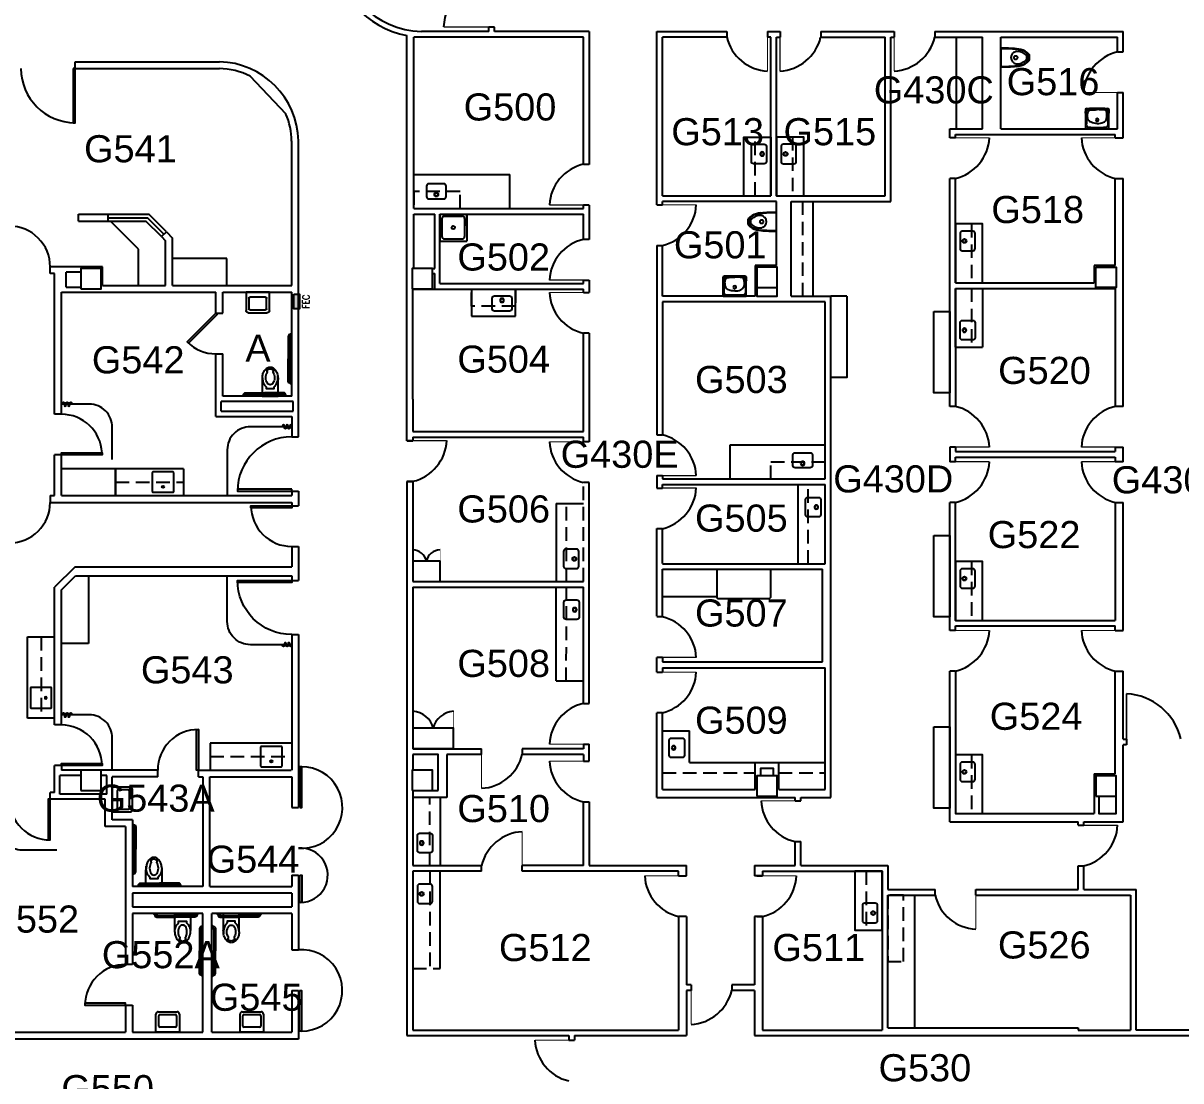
# Model space of a CAD drawing. Header units: inches. Extents: x -3386 to 4701, y -741 to 3764.
# Drawn here: x 2020 to 3045, y 351 to 1288 of the extents above; entities that cross this region are included whole.
import ezdxf
from ezdxf.enums import TextEntityAlignment as Align

# ---------------------------------------------------------------- set-up
doc = ezdxf.new("R2010")
doc.units = ezdxf.units.IN
doc.header["$LTSCALE"] = 96
doc.header["$MEASUREMENT"] = 0
doc.linetypes.add('HIDDEN2', pattern=[0.1875, 0.125, -0.0625])
doc.layers.get('0').update_dxf_attribs({"linetype": 'CONTINUOUS'})
for name, color, linetype in [('A-ANNO-ROOM', 4, 'CONTINUOUS'), ('A-COLS', 5, 'CONTINUOUS'), ('A-DOOR', 2, 'CONTINUOUS'), ('A-FLOR-CASE', 3, 'CONTINUOUS'), ('A-FLOR-CASE-UPPR', 3, 'HIDDEN2'), ('A-FLOR-PFIX', 2, 'CONTINUOUS'), ('A-GLAZ', 2, 'CONTINUOUS'), ('A-GLAZ-SILL', 1, 'CONTINUOUS'), ('A-WALL-FULL', 6, 'CONTINUOUS')]:
    doc.layers.add(name, color=color, linetype=linetype)
doc.styles.add('A_FP1$0$Standard', font='txt')
doc.styles.add('ARIAL', font='arial.ttf')
doc.styles.add('RomanS', font='romans.shx', dxfattribs={"width": 0.8})

# ---------------------------------------------------------------- blocks, each defined once
blk = doc.blocks.new('A_FP1$0$TRA_Lav2')
for p, q in [((-10.2, 0), (-10.2, -13.7)), ((-10.2, 0), (10.2, 0)), ((10.2, 0), (10.2, -13.7)), ((-9.5, -13.7), (-9.5, -4.4)), ((9.5, -13.7), (9.5, -4.4)), ((9.5, -13.7), (9.5, -4.4))]:
    blk.add_line(p, q)
for points in [[(0, -4.7, 0.096281), (-5.4, -5.7, 0.241749), (-8.3, -9.1, 0.139337), (-8.1, -15.2, 0.293749), (-6.4, -16.6, 0.028065), (0, -16.9)], [(0, -4.7, -0.096281), (5.4, -5.7, -0.241749), (8.3, -9.1, -0.139337), (8.1, -15.2, -0.293749), (6.4, -16.6, -0.028065), (0, -16.9)]]:
    blk.add_lwpolyline(points, format="xyb")
blk.add_circle((0, -8), 1.25)
for centre, radius, start, end in [((-3.1, -4.4), 6.41, 162.4135, 180), ((-7.3, -3), 2, 92.7884, 162.4135), ((-0.3, -147.5), 146.6, 87.0029, 92.7884), ((7.3, -3.1), 2, 17.2242, 87.0029), ((3.1, -4.4), 6.41, 0, 17.5865), ((3.1, -4.4), 6.41, 0, 17.2242), ((11.8, -13.7), 22.1, 180, 189.2025), ((-9, -17.1), 1, 189.2025, 267.5394), ((11.8, -13.7), 21.3, 180, 187.4822), ((-8.3, -16.3), 1, 187.4822, 267.7099), ((0, 191.9), 210.1, 267.5394, 272.4606), ((0, 191.9), 209.4, 267.7099, 272.2901), ((8.3, -16.3), 1, 272.2901, 352.5178), ((8.3, -16.3), 1, 272.2901, 352.5178), ((9, -17.1), 1, 272.4606, 350.7975), ((9, -17.1), 1, 272.4606, 350.7975), ((-11.8, -13.7), 21.3, 352.5178, 0), ((-11.8, -13.7), 21.3, 352.5178, 0), ((-11.8, -13.7), 22.1, 350.7975, 0), ((-11.8, -13.7), 22.1, 350.7975, 0)]:
    blk.add_arc(centre, radius, start, end)
blk = doc.blocks.new('A_FP1$0$TRA_MopSink_24x24')
for p, q in [((-24, 0), (-24, -24)), ((-24, -10.5), (-24, 0)), ((-24, 0), (0, 0)), ((0, 0), (0, -24)), ((0, -10.5), (0, 0)), ((-22, -4), (-22, -20)), ((-20, -2), (-4, -2)), ((-2, -4), (-2, -20)), ((-24, -24), (0, -24)), ((-20, -22), (-4, -22))]:
    blk.add_line(p, q)
blk.add_circle((-12, -12), 1.5)
for centre, start, end in [((-20, -4), 90, 180), ((-4, -4), 0, 90), ((-20, -20), 180, 270), ((-4, -20), 270, 0)]:
    blk.add_arc(centre, 2, start, end)
blk = doc.blocks.new('A_FP1$0$corian-ss')
for p, q in [((6.625, 0), (-6.625, 0)), ((-8.625, -2), (-8.625, -11.375)), ((8.625, -11.375), (8.625, -2)), ((-6.625, -13.375), (6.625, -13.375))]:
    blk.add_line(p, q)
for radius in [1.75, 1.5]:
    blk.add_circle((0, -3.875), radius)
for centre, start, end in [((-6.625, -2), 90, 180), ((6.625, -2), 0, 90), ((-6.625, -11.375), 180, 270), ((6.625, -11.375), 270, 0)]:
    blk.add_arc(centre, 2, start, end)
blk = doc.blocks.new('A_FP1$0$TOILET')
for p, q in [((0, 8.4), (0, -8.4)), ((11.7, 0.7), (11.7, -0.8)), ((13.9, 1.3), (12.3, 1.3)), ((15, -0.2), (15, 0.2)), ((24.4, 1.2), (22, 2.9)), ((22.7, 1.7), (22.7, -1.8)), ((12.3, -1.3), (13.8, -1.3)), ((22, -2.9), (24.4, -1.3))]:
    blk.add_line(p, q)
for centre, radius, start, end in [((-0.6, -183.6), 192, 85.6595, 89.8129), ((-2.4, -199.1), 207, 85.4918, 89.3454), ((14.8, 0), 5.76, 138.8891, 221.1109), ((14.6, -0.5), 5.99, 95.8382, 134.1772), ((12.3, 0.7), 0.56, 90, 180.535), ((11.6, -14.2), 22.2, 63.1364, 84.1184), ((12.2, -13.1), 20.5, 64.9076, 85.1535), ((13.9, 0.2), 1.11, 0, 90.5857), ((14.9, -3.4), 8.85, 68.6011, 95.8382), ((10.9, -13.6), 19.8, 56.1601, 68.6011), ((15.7, -5.7), 12.2, 44.4074, 64.8903), ((16, -5), 12, 40.761, 61.8362), ((21.5, 1.7), 1.14, 0, 55.7536), ((22.8, 1.6), 2, 12.4978, 39.0597), ((23.9, 0.7), 0.757, 10.9251, 51.0236), ((12.7, 0), 12.3, 350.4841, 9.5159), ((24.1, 1.9), 1.36, 10.3332, 42.8161), ((14.6, 0), 11, 349.0024, 10.9976), ((0.5, 132.9), 140.8, 269.7854, 275.545), ((0.2, 149), 157.3, 269.9445, 275.0138), ((14.8, 0.6), 6.18, 225.8228, 258.905), ((12.3, -0.8), 0.56, 180, 270.5829), ((15, 1.8), 7.4, 258.905, 295.7005), ((13.8, -0.2), 1.13, 270, 0.5296), ((12.5, 11.5), 19.4, 274.1483, 298.3887), ((12.7, 11.2), 18.5, 274.3585, 296.0983), ((-14.9, 64.1), 76.5, 295.7005, 298.856), ((15.8, 5.5), 12, 295.153, 316.1614), ((16.4, 4.8), 11.5, 297.3045, 318.9088), ((21.6, -1.8), 1.04, 300.9018, 360), ((24.1, -0.8), 0.599, 303.3554, 354.696), ((23.4, -1.8), 1.38, 314.4952, 352.3555), ((23.7, -1.8), 1.72, 323.3983, 350.1871)]:
    blk.add_arc(centre, radius, start, end)
at = {"style": 'A_FP1$0$Standard', "flags": 8}
for tag in ['MODELNUMBER', 'MATERIAL', 'PRODUCT', 'TRADENAME']:
    blk.add_attdef(tag, (-0.1, 0), '', height=0.001, dxfattribs=at)
blk = doc.blocks.new('P2477016')
for p, q in [((-3.603083, -23.831759), (-3.603083, -23.831759)), ((-2.504894, -21.068753), (-2.504894, -21.068753))]:
    blk.add_line(p, q)
for points in [[(-6.93083, -16.399601, -0.022673), (-7, -14.875), (-7, 0), (-3.020761, 0), (0, 0), (3.020761, 0), (7, 0), (7, -14.875)], [(-6.937926, -16.211212, -0.074934), (-6.387938, -12.562014, -0.085426), (-4.920528, -9.670474, -0.066386), (-3.550098, -8.264603), (-3.550098, -6.711212), (3.449902, -6.711212), (3.449902, -8.264603, -0.066386), (4.820333, -9.670474, -0.085426), (6.287743, -12.562014, -0.111314), (6.709134, -17.991061)], [(3.991504, -23.722377, -0.562484), (3.158962, -23.529526), (2.424162, -21.300368, -0.238976), (2.492058, -20.853364, 0.08035), (3.421006, -18.976205, 0.074934), (3.837731, -16.211212, 0.074934), (3.421006, -13.446218, 0.085426), (2.414145, -11.462194, 0.066386), (1.597345, -10.624271, 0.330534), (-1.69754, -10.624271, 0.066386), (-2.51434, -11.462194, 0.085426), (-3.521201, -13.446218, 0.074934), (-3.937926, -16.211212, 0.074934), (-3.521201, -18.976205, 0.08035), (-2.592253, -20.853364, -0.238976), (-2.524357, -21.300368), (-3.250575, -23.503493, -0.549653), (-4.069149, -23.710095)], [(0, -25.75, 0.143932), (2.498761, -25.015482, 0.107177), (4.949747, -22.564786, 0.077997), (6.431696, -19.212481, 0.065232), (7, -14.875)], [(-4.023967, -23.748064, 0.06085), (-2.498761, -25.015482, 0.143932), (0, -25.75)], [(-2.976493, -22.67201, 0.063273), (-1.687041, -23.754089, 0.143932), (0, -24.25)], [(0, -24.25, 0.143932), (1.687041, -23.754089, 0.059203), (2.902316, -22.750942)]]:
    blk.add_lwpolyline(points, format="xyb")
for centre, radius, start, end in [((5.443363, -16.211212), 12.38129, 180, 197.141641), ((2.746106, -17.043143), 9.558648, 197.141641, 216.672481), ((1.035634, -18.316811), 7.426057, 216.672481, 226.574161)]:
    blk.add_arc(centre, radius, start, end)
blk = doc.blocks.new('TRA_GrabBar_42')
for points in [[(0, 22.5), (0.5, 22.5), (0.75, 22.25), (0.75, 19.75), (0.5, 19.5), (0, 19.5)], [(0, -22.5), (0.5, -22.5), (0.75, -22.25), (0.75, -19.75), (0.5, -19.5), (0, -19.5)]]:
    blk.add_lwpolyline(points)
for points in [[(0.75, 21.75), (1, 21.75, -0.4142136), (3, 19.75), (3, 0)], [(0.75, 20.25), (1, 20.25, -0.4142136), (1.5, 19.75), (1.5, 0)], [(0.75, -20.25), (1, -20.25, 0.4142136), (1.5, -19.75), (1.5, 0)], [(0.75, -21.75), (1, -21.75, 0.4142136), (3, -19.75), (3, 0)]]:
    blk.add_lwpolyline(points, format="xyb")
blk = doc.blocks.new('TRA_GrabBar_36')
for points in [[(0, 19.5), (0.5, 19.5), (0.75, 19.25), (0.75, 16.75), (0.5, 16.5), (0, 16.5)], [(0, -19.5), (0.5, -19.5), (0.75, -19.25), (0.75, -16.75), (0.5, -16.5), (0, -16.5)]]:
    blk.add_lwpolyline(points)
for points in [[(0.75, 18.75), (1, 18.75, -0.4142136), (3, 16.75), (3, 0)], [(0.75, 17.25), (1, 17.25, -0.4142136), (1.5, 16.75), (1.5, 0)], [(0.75, -18.75), (1, -18.75, 0.4142136), (3, -16.75), (3, 0)], [(0.75, -17.25), (1, -17.25, 0.4142136), (1.5, -16.75), (1.5, 0)]]:
    blk.add_lwpolyline(points, format="xyb")
blk = doc.blocks.new('TRA_GrabBar_42x36')
blk.add_blockref('TRA_GrabBar_42', (0, 33))
at = {"rotation": 90}
blk.add_blockref('TRA_GrabBar_36', (24, 0), dxfattribs=at)
blk = doc.blocks.new('W-LAV2')
for p, q in [((17, 11), (1, 11)), ((1, 11), (1, -11)), ((5.5, 7.5), (5.5, -7.5)), ((15.5, 8.5), (6.5, 8.5)), ((16.5, -7.5), (16.5, 7.5)), ((19, -9), (19, 9)), ((6.5, -8.5), (15.5, -8.5)), ((1, -11), (17, -11))]:
    blk.add_line(p, q)
for centre, radius, start, end in [((17, 9), 2, 0, 90), ((6.5, 7.5), 1, 90, 180), ((15.5, 7.5), 1, 0, 90), ((6.5, -7.5), 1, 180, 270), ((15.5, -7.5), 1, 270, 0), ((17, -9), 2, 270, 0)]:
    blk.add_arc(centre, radius, start, end)
blk = doc.blocks.new('Sink')
for p, q in [((-10.375, -16.15), (-10.375, 0)), ((-10.375, 0), (10.375, 0)), ((10.375, 0), (10.375, -16.15)), ((-7.875, -14.65), (-7.875, -5.5)), ((-6.875, -4.5), (6.875, -4.5)), ((7.875, -5.5), (7.875, -14.65)), ((8.375, -18.15), (-8.375, -18.15)), ((6.875, -15.65), (-6.875, -15.65))]:
    blk.add_line(p, q)
for centre, radius, start, end in [((-6.875, -5.5), 1, 90, 180), ((6.875, -5.5), 1, 0, 90), ((-8.375, -16.15), 2, 180, 270), ((-6.875, -14.65), 1, 180, 270), ((6.875, -14.65), 1, 270, 0), ((8.375, -16.15), 2, 270, 0)]:
    blk.add_arc(centre, radius, start, end)
blk = doc.blocks.new('A$C701A6502')
for p, q in [((0, 9), (0, -9)), ((17.5, 9.5), (0.5, 9.5)), ((18, -9), (18, 9)), ((0.5, -9.5), (17.5, -9.5))]:
    blk.add_line(p, q)
blk.add_circle((4.8, 0), 0.955)
for centre, start, end in [((0.5, 9), 90, 180), ((17.5, 9), 0, 90), ((0.5, -9), 180, 270), ((17.5, -9), 270, 0)]:
    blk.add_arc(centre, 0.477, start, end)
blk = doc.blocks.new('A$C1D080207')
blk.add_hatch(color=256).paths.add_polyline_path([(0, 0), (5, 0), (5, 13), (0, 13)])
blk.add_lwpolyline([(0, 13), (5, 13), (5, 0), (0, 0)], close=True)
at = {"style": 'RomanS', "width": 0.8, "flags": 4}
blk.add_attdef('FEC', text='', height=6, rotation=90, dxfattribs=at).set_placement((13.7, 6.6), align=Align.CENTER)

msp = doc.modelspace()

# ---------------------------------------------------------------- linework, layer by layer
at = {"layer": 'A-COLS'}
for points in [[(2071.5, 1052.5), (2089.5, 1052.5), (2089.5, 1070.5), (2071.5, 1070.5)], [(2969.5, 1071.8), (2987.5, 1071.8), (2987.5, 1053.8), (2969.5, 1053.8)], [(2071.5, 608.5), (2089.5, 608.5), (2089.5, 626.5), (2071.5, 626.5)]]:
    msp.add_lwpolyline(points, close=True, dxfattribs=at)
for points in [[(2364.7, 1052.5), (2382.7, 1052.5), (2382.7, 1070.5), (2364.7, 1070.5), (2364.7, 1052.5)], [(2669.5, 1053.8), (2687.5, 1053.8), (2687.5, 1071.8), (2669.5, 1071.8), (2669.5, 1053.8)], [(2364.7, 608.5), (2382.7, 608.5), (2382.7, 626.5), (2364.7, 626.5), (2364.7, 608.5)], [(2669.5, 603.4), (2687.5, 603.4), (2687.5, 621.4), (2669.5, 621.4), (2669.5, 603.4)], [(2969.5, 603.4), (2987.5, 603.4), (2987.5, 621.4), (2969.5, 621.4), (2969.5, 603.4)]]:
    msp.add_lwpolyline(points, dxfattribs=at)
at = {"layer": 'A-DOOR'}
for points, const_width in [([(2432.5, 1284.2), (2392.5, 1284.2)], 1.33), ([(2679.1, 1275.2), (2679.1, 1245.3)], 1), ([(2690.1, 1275.2), (2690.1, 1245.3)], 1), ([(2791.1, 1275.2), (2791.1, 1245.3)], 1), ([(2988.8, 1226.2), (2958.8, 1226.2)], 1), ([(2845.4, 1186.2), (2875.4, 1186.2)], 1), ([(2986.8, 1186.2), (2956.8, 1186.2)], 1), ([(2516.1, 1126.7), (2486.1, 1126.7)], 1), ([(2586.1, 1126.9), (2616.1, 1126.9)], 1), ([(2516.1, 1060.3), (2486.1, 1060.3)], 1), ([(2516.1, 1049.3), (2486.1, 1049.3)], 1), ([(2365.2, 918.1), (2395.2, 918.1)], 1), ([(2516.1, 917.1), (2486.1, 917.1)], 1), ([(2845.4, 912.5), (2875.4, 912.5)], 1), ([(2986.8, 912.5), (2956.8, 912.5)], 1), ([(2845.4, 899.5), (2875.4, 899.5)], 1), ([(2986.8, 899.5), (2956.8, 899.5)], 1), ([(2586.1, 887.2), (2616.1, 887.2)], 1), ([(2586.1, 876.2), (2616.1, 876.2)], 1), ([(2365.2, 811.6), (2365.2, 821.6)], 0.333), ([(2389.3, 811.6), (2389.3, 821.6)], 0.333), ([(2845.4, 750.1), (2875.4, 750.1)], 1), ([(2986.8, 750.1), (2956.8, 750.1)], 1), ([(2586.1, 726.3), (2616.1, 726.3)], 1), ([(2586.1, 713.2), (2616.1, 713.2)], 1), ([(2996.7, 654.1), (2996.7, 694.1)], 1.33), ([(2365.2, 663.6), (2365.2, 678.6)], 0.5), ([(2401.3, 663.6), (2401.3, 678.6)], 0.5), ([(2516.1, 649.5), (2486.1, 649.5)], 1), ([(2426, 640.5), (2426, 610.5)], 1), ([(2516.1, 634.5), (2486.1, 634.5)], 1), ([(2703.4, 599.3), (2673.4, 599.3)], 1), ([(2958.8, 577.7), (2988.8, 577.7)], 1), ([(2462, 542), (2462, 572)], 1), ([(2600.4, 533), (2570.4, 533)], 1), ([(2674.6, 533), (2704.6, 533)], 1), ([(2863.4, 515.8), (2863.4, 485.8)], 1), ([(2611.4, 431.5), (2611.4, 401.5)], 1), ([(2503.3, 387.5), (2473.3, 387.5)], 1)]:
    msp.add_lwpolyline(points, dxfattribs=dict(at, const_width=const_width))
for points in [[(2064.7, 1247.5), (2064.7, 1199.5), (2066.5, 1199.5), (2066.5, 1247.5)], [(2191, 1031), (2192.2, 1029.8), (2166.8, 1004.3), (2165.5, 1005.5)], [(2054.2, 905.5), (2054.2, 907.3), (2090.2, 907.3), (2090.2, 905.5)], [(2258, 875.2), (2210, 875.2), (2210, 873.5), (2258, 873.5)], [(2258, 860.5), (2258, 858.8), (2222, 858.8), (2222, 860.5)], [(2258, 794.5), (2258, 792.7), (2210, 792.7), (2210, 794.5)], [(2175.5, 626.5), (2173.7, 626.5), (2173.7, 662.5), (2175.5, 662.5)], [(2054.2, 630.5), (2054.2, 632.3), (2090.2, 632.3), (2090.2, 630.5)], [(2265.1, 593.5), (2266.9, 593.5), (2266.9, 629.5), (2265.1, 629.5)], [(2044.3, 600.7), (2042.5, 600.7), (2042.5, 564.7), (2044.3, 564.7)], [(2265.1, 533.5), (2266.9, 533.5), (2266.9, 509.5), (2265.1, 509.5)], [(2265, 431.5), (2266.8, 431.5), (2266.8, 395.5), (2265, 395.5)], [(2111.1, 418.5), (2111.1, 420.3), (2075.1, 420.3), (2075.1, 418.5)]]:
    msp.add_lwpolyline(points, close=True, dxfattribs=at)
for points in [[(2044.3, 1072, 0.414214), (2008.3, 1108)], [(2165.5, 1005.5, 0.198912), (2191, 995)], [(2090.2, 907.3, 0.400041), (2054.2, 941.5)], [(2008.3, 827.5, 0.414214), (2044.3, 863.5)], [(2222, 860.5, 0.414214), (2258, 824.5)], [(2090.2, 630.5, 0.414214), (2054.2, 666.5)], [(2175.5, 662.5, 0.414214), (2139.5, 626.5)], [(2264, 557.5, 1.039969), (2266.9, 629.5)], [(2008.3, 600.7, 0.414214), (2044.3, 564.7)], [(2265.9, 509.5, 1.039969), (2264, 557.5)], [(2266.8, 395.5, 1.038306), (2264, 467.5)], [(2111.1, 454.5, 0.414214), (2075.1, 418.5)]]:
    msp.add_lwpolyline(points, format="xyb", dxfattribs=at)
for centre, radius, start, end in [((2444.4, 1281.7), 52, 103.247, 177.1418), ((2681, 1284.2), 39, 193.247, 267.1418), ((2688.1, 1284.2), 39, 272.8582, 346.753), ((2789.1, 1284.2), 39, 272.8582, 346.753), ((2997.7, 1224.3), 39, 103.247, 177.1418), ((2066.5, 1247.5), 48, 180, 269.8644), ((2836.4, 1188.2), 39, 283.247, 357.1418), ((2995.7, 1188.2), 39, 182.8582, 256.753), ((2525, 1124.8), 39, 103.247, 177.1418), ((2577.1, 1128.8), 39, 283.247, 357.1418), ((2525, 1058.3), 39, 103.247, 177.1418), ((2525, 1051.2), 39, 182.8582, 256.753), ((2836.4, 910.5), 39, 2.8582, 76.753), ((2995.7, 910.5), 39, 103.247, 177.1418), ((2577.1, 885.3), 39, 2.8582, 76.753), ((2258, 873.5), 48, 90, 179.8644), ((2356.3, 920.1), 39, 283.247, 357.1418), ((2525, 919.1), 39, 182.8582, 256.753), ((2836.4, 901.4), 39, 283.247, 357.1418), ((2995.7, 901.4), 39, 182.8582, 256.753), ((2577.1, 878.2), 39, 283.247, 357.1418), ((2364.6, 808.6), 13, 13.247, 87.1418), ((2389.9, 808.6), 13, 92.8582, 166.753), ((2577.1, 724.3), 39, 2.8582, 76.753), ((2836.4, 752.1), 39, 283.247, 357.1418), ((2995.7, 752.1), 39, 182.8582, 256.753), ((2577.1, 715.2), 39, 283.247, 357.1418), ((2994.1, 642.2), 52, 13.247, 87.1418), ((2364.3, 659.1), 19.5, 13.247, 87.1418), ((2402.2, 659.1), 19.5, 92.8582, 166.753), ((2525, 647.6), 39, 103.247, 177.1418), ((2424.1, 649.4), 39, 272.8582, 346.753), ((2525, 636.4), 39, 182.8582, 256.753), ((2712.3, 601.2), 39, 182.8582, 256.753), ((2949.9, 579.7), 39, 283.247, 357.1418), ((2464, 533.1), 39, 92.8582, 166.753), ((2609.3, 534.9), 39, 182.8582, 256.753), ((2665.7, 534.9), 39, 283.247, 357.1418), ((2865.3, 524.7), 39, 193.247, 267.1418), ((2609.4, 440.4), 39, 272.8582, 346.753), ((2512.2, 389.4), 39, 182.8582, 256.753)]:
    msp.add_arc(centre, radius, start, end, dxfattribs=at)
at = {"layer": 'A-DOOR', "extrusion": (0, 0, -1)}
msp.add_arc((-2258, 794.5), 48, 270, 0, dxfattribs=at)
at = {"layer": 'A-FLOR-CASE'}
for p, q in [((2846.4, 1194.2), (2846.4, 1275.2)), ((2682.1, 1186.9), (2682.1, 1134.9)), ((2366, 1153.8), (2451, 1153.8)), ((2451, 1123.7), (2451, 1153.8)), ((2719.1, 1129.9), (2719.1, 1045.9)), ((2122.5, 1087.7), (2097.7, 1112.5)), ((2122.5, 1055.5), (2122.5, 1087.7)), ((2200.5, 1079.5), (2152.5, 1079.5)), ((2200.5, 1055.5), (2200.5, 1079.5)), ((2417.1, 1052.3), (2417.1, 1028.2)), ((2456.1, 1028.2), (2456.1, 1052.3)), ((2749.1, 1045.9), (2735.1, 1045.9)), ((2845.4, 1000.9), (2845.4, 1052.9)), ((2417.1, 1028.2), (2456.1, 1028.2)), ((2646.1, 884.2), (2646.1, 914.3)), ((2646.1, 914.3), (2730.1, 914.3)), ((2102.2, 893.2), (2054.2, 893.2)), ((2162.2, 893.2), (2102.2, 893.2)), ((2102.2, 893.2), (2102.2, 869.5)), ((2102.2, 869.5), (2102.2, 893.2)), ((2162.2, 893.2), (2162.2, 869.5)), ((2706.1, 809.2), (2706.1, 879.2)), ((2492.1, 862.5), (2516.1, 862.5)), ((2492.1, 862.5), (2492.1, 793.5)), ((2634.1, 804.3), (2634.1, 780.3)), ((2078.3, 798.5), (2078.3, 738.5)), ((2492.1, 705.5), (2492.1, 788.5)), ((2586.1, 780.3), (2634.1, 780.3)), ((2024.3, 672.5), (2024.3, 744.5)), ((2024.3, 744.5), (2048.2, 744.5)), ((2078.3, 738.5), (2054.2, 738.5)), ((2492.1, 705.5), (2516.1, 705.5)), ((2048.2, 672.5), (2024.3, 672.5)), ((2586.1, 661.2), (2610.1, 661.2)), ((2610.1, 633.3), (2610.1, 661.2)), ((2258, 650.5), (2186, 650.5)), ((2186, 650.5), (2186, 626.5)), ((2610.1, 633.3), (2668, 633.3)), ((2689, 633.3), (2730.1, 633.3)), ((2389.3, 602.3), (2389.3, 542)), ((2389.3, 451), (2389.3, 537)), ((2809.4, 398.5), (2809.4, 515.8))]:
    msp.add_line(p, q, dxfattribs=at)
for points in [[(2658.1, 1134.9), (2658.1, 1186.9), (2682.1, 1186.9)], [(2711.1, 1134.9), (2711.1, 1186.9), (2687.1, 1186.9), (2687.1, 1134.9), (2711.1, 1134.9)], [(2869.4, 1057.9), (2869.4, 1109.9), (2845.4, 1109.9), (2845.4, 1057.9)], [(2749.1, 1045.9), (2749.1, 973.9), (2735.1, 973.9)], [(2869.4, 1052.9), (2869.4, 1000.9)], [(2845.4, 1000.9), (2869.4, 1000.9)], [(2869.4, 759.1), (2869.4, 811.1), (2845.4, 811.1), (2845.4, 759.1), (2869.4, 759.1)], [(2682.1, 780.3), (2682.1, 804.3)], [(2869.4, 588), (2869.4, 640), (2845.4, 640), (2845.4, 588), (2869.4, 588)]]:
    msp.add_lwpolyline(points, dxfattribs=at)
for points in [[(2826.3, 1032.5), (2840.3, 1032.5), (2840.3, 960.5), (2826.3, 960.5)], [(2826.3, 834.1), (2840.3, 834.1), (2840.3, 762.1), (2826.3, 762.1)], [(2365.2, 793.6), (2389.3, 793.6), (2389.3, 811.6), (2365.2, 811.6)], [(2365.2, 645.6), (2401.3, 645.6), (2401.3, 663.6), (2365.2, 663.6)], [(2826.3, 664.8), (2840.3, 664.8), (2840.3, 592.8), (2826.3, 592.8)], [(2756.4, 537), (2756.4, 485), (2780.4, 485), (2780.4, 537)]]:
    msp.add_lwpolyline(points, close=True, dxfattribs=at)
msp.add_lwpolyline([(2634.1, 780.3, 0.433463), (2636.1, 778.3), (2680.1, 778.3, 0.407207), (2682.1, 780.3, 21.017524)], format="xyb", dxfattribs=at)
at = {"layer": 'A-FLOR-CASE-UPPR'}
for p, q in [((2701.1, 1186.9), (2701.1, 1134.9)), ((2859.4, 1109.9), (2859.4, 1057.9)), ((2102.2, 881.3), (2162.2, 881.3)), ((2501.1, 793.5), (2501.1, 862.5)), ((2859.4, 811.1), (2859.4, 759.1)), ((2036.2, 744.5), (2036.2, 672.5)), ((2186, 638.5), (2258, 638.5)), ((2859.4, 640), (2859.4, 588)), ((2380.2, 537), (2380.2, 451))]:
    msp.add_line(p, q, dxfattribs=at)
for points in [[(2668.1, 1134.9), (2668.1, 1186.9)], [(2687.1, 1134.9), (2687.1, 1186.9)], [(2407, 1123.7), (2407, 1138.8), (2366, 1138.8), (2366, 1123.7), (2407, 1123.7)], [(2710.1, 1129.9), (2710.1, 1045.9)], [(2859.4, 1052.9), (2859.4, 1000.9)], [(2682.1, 884.2), (2682.1, 899.3), (2730.1, 899.3)], [(2516.1, 793.5), (2516.1, 881.1)], [(2715.1, 809.2), (2715.1, 879.2)], [(2501, 705.5), (2501.1, 788.5)], [(2586.1, 624.2), (2668, 624.2)], [(2689, 624.2), (2730.1, 624.2)], [(2380.2, 542), (2380.2, 602.3)], [(2766.4, 537), (2766.4, 485), (2780.4, 485), (2780.4, 537)], [(2365.2, 451), (2389.3, 451)]]:
    msp.add_lwpolyline(points, dxfattribs=at)
for points in [[(2417.1, 1037.2), (2417.1, 1052.2), (2456.1, 1052.2), (2456.1, 1037.2)], [(2799.4, 457.1), (2799.4, 515.8), (2785.4, 515.8), (2785.4, 457.1)]]:
    msp.add_lwpolyline(points, close=True, dxfattribs=at)
at = {"layer": 'A-FLOR-PFIX'}
for points in [[(2099.3, 901.5), (2099.3, 930, 0.414214), (2078.8, 950.5), (2054.2, 950.5)], [(2055.3, 950.5), (2055.3, 951.3, -1), (2056.9, 951.3), (2056.9, 949.4, 1), (2058.5, 949.4), (2058.5, 951.3, -1), (2060.1, 951.3), (2060.1, 949.4, 1), (2061.7, 949.4), (2061.7, 951.3, -1), (2063.3, 951.3), (2063.3, 950.5)], [(2258, 930.5), (2221.5, 930.5, 0.414214), (2201, 910), (2201, 869.5)], [(2258, 930.5), (2258, 931.3, 1), (2256.4, 931.3), (2256.4, 929.4, -1), (2254.8, 929.4), (2254.8, 931.3, 1), (2253.2, 931.3), (2253.2, 929.4, -1), (2251.6, 929.4), (2251.6, 931.3, 1), (2250, 931.3), (2250, 930.5)], [(2258, 737.5), (2221.5, 737.5, -0.414214), (2201, 758), (2201, 798.5)], [(2258, 737.5), (2258, 736.7, -1), (2256.4, 736.7), (2256.4, 738.5, 1), (2254.8, 738.5), (2254.8, 736.7, -1), (2253.2, 736.7), (2253.2, 738.5, 1), (2251.6, 738.5), (2251.6, 736.7, -1), (2250, 736.7), (2250, 737.5)], [(2055.3, 675.5), (2055.3, 676.3, -1), (2056.9, 676.3), (2056.9, 674.4, 1), (2058.5, 674.4), (2058.5, 676.3, -1), (2060.1, 676.3), (2060.1, 674.4, 1), (2061.7, 674.4), (2061.7, 676.3, -1), (2063.3, 676.3), (2063.3, 675.5)], [(2099.3, 626.5), (2099.3, 655, 0.414214), (2078.8, 675.5), (2054.2, 675.5)], [(2050.3, 555.7), (2019.8, 555.7, -0.414214), (1999.3, 576.2), (1999.3, 600.7)]]:
    msp.add_lwpolyline(points, format="xyb", dxfattribs=at)
at = {"layer": 'A-GLAZ'}
for p in [(2095.5, 1115.5), (2144.9, 1100.8)]:
    msp.add_line(p, (2130.3, 1115.5), dxfattribs=at)
at = {"layer": 'A-GLAZ-SILL'}
for p, q in [((2095.5, 1118.5), (2131.5, 1118.5)), ((2147.1, 1102.9), (2131.5, 1118.5)), ((2095.5, 1112.5), (2129, 1112.5)), ((2142.8, 1098.7), (2129, 1112.5))]:
    msp.add_line(p, q, dxfattribs=at)
at = {"layer": 'A-WALL-FULL'}
for p, q in [((2432.5, 1280.2), (2432.5, 1284.2)), ((2437.5, 1284.2), (2432.5, 1284.2)), ((2437.5, 1280.2), (2437.5, 1284.2)), ((2360, 918.1), (2360, 1276.7)), ((2516.1, 1275.2), (2366, 1275.2)), ((2366, 1250.7), (2366, 1275.2)), ((2432.5, 1280.2), (2372.8, 1280.2)), ((2521.1, 1280.2), (2437.5, 1280.2)), ((2516.1, 1162.7), (2516.1, 1275.2)), ((2521.1, 1280.2), (2521.1, 1162.7)), ((2581.1, 1280.2), (2643.1, 1280.2)), ((2581.1, 1126.9), (2581.1, 1280.2)), ((2643.1, 1275.2), (2586.1, 1275.2)), ((2586.1, 1134.9), (2586.1, 1275.2)), ((2643.1, 1280.2), (2643.1, 1275.2)), ((2679.1, 1280.2), (2690.1, 1280.2)), ((2679.1, 1280.2), (2679.1, 1275.2)), ((2682.1, 1275.2), (2679.1, 1275.2)), ((2682.1, 1134.9), (2682.1, 1275.2)), ((2687.1, 1275.2), (2690.1, 1275.2)), ((2687.1, 1134.9), (2687.1, 1275.2)), ((2690.1, 1280.2), (2690.1, 1275.2)), ((2726.1, 1280.2), (2791.1, 1280.2)), ((2726.1, 1280.2), (2726.1, 1275.2)), ((2726.1, 1275.2), (2783.1, 1275.2)), ((2783.1, 1134.9), (2783.1, 1275.2)), ((2788.1, 1275.2), (2791.1, 1275.2)), ((2788.1, 1129.9), (2788.1, 1275.2)), ((2791.1, 1280.2), (2791.1, 1275.2)), ((2827.1, 1280.2), (2993.8, 1280.2)), ((2827.1, 1280.2), (2827.1, 1275.2)), ((2827.1, 1275.2), (2869.4, 1275.2)), ((2869.4, 1194.2), (2869.4, 1275.2)), ((2885.4, 1194.2), (2885.4, 1275.2)), ((2885.4, 1275.2), (2988.8, 1275.2)), ((2988.8, 1262.2), (2988.8, 1275.2)), ((2993.8, 1262.2), (2993.8, 1280.2)), ((2988.8, 1262.2), (2993.8, 1262.2)), ((2066.5, 1253.5), (2194, 1253.5)), ((2066.5, 1247.5), (2066.5, 1253.5)), ((2366, 1123.7), (2366, 1250.7)), ((2066.5, 1247.5), (2194, 1247.5)), ((2253, 1207.2), (2221.3, 1240.8)), ((2988.8, 1194.2), (2988.8, 1226.2)), ((2988.8, 1226.2), (2993.8, 1226.2)), ((2993.8, 1186.2), (2993.8, 1226.2)), ((2840.4, 1194.2), (2869.4, 1194.2)), ((2840.4, 1186.2), (2840.4, 1194.2)), ((2845.4, 1189.2), (2986.8, 1189.2)), ((2845.4, 1186.2), (2845.4, 1189.2)), ((2885.4, 1194.2), (2988.8, 1194.2)), ((2986.8, 1186.2), (2986.8, 1189.2)), ((2258, 1055.5), (2258, 1183.4)), ((2264, 921.5), (2264, 1183.5)), ((2845.4, 1186.2), (2840.4, 1186.2)), ((2986.8, 1186.2), (2993.8, 1186.2)), ((2521.1, 1162.7), (2516.1, 1162.7)), ((2840.4, 948.5), (2840.4, 1150.2)), ((2845.4, 1150.2), (2840.4, 1150.2)), ((2845.4, 1057.9), (2845.4, 1150.2)), ((2986.8, 1073.3), (2986.8, 1150.2)), ((2986.8, 1150.2), (2993.8, 1150.2)), ((2993.8, 948.5), (2993.8, 1150.2)), ((2581.1, 1126.9), (2586.1, 1126.9)), ((2586.1, 1134.9), (2682.1, 1134.9)), ((2687.1, 1129.9), (2586.1, 1129.9)), ((2586.1, 1126.9), (2586.1, 1129.9)), ((2687.1, 1073.3), (2687.1, 1129.9)), ((2700.1, 1045.9), (2700.1, 1129.9)), ((2069.5, 1112.5), (2069.5, 1118.5)), ((2069.5, 1118.5), (2095.5, 1118.5)), ((2095.5, 1112.5), (2095.5, 1118.5)), ((2366, 1123.7), (2516.1, 1123.7)), ((2366, 1118.7), (2384.7, 1118.7)), ((2366, 1070.5), (2366, 1118.7)), ((2384.7, 1070.5), (2384.7, 1118.7)), ((2389, 1057.3), (2389, 1118.7)), ((2389, 1118.7), (2516.1, 1118.7)), ((2521.1, 1126.7), (2516.1, 1126.7)), ((2516.1, 1123.7), (2516.1, 1126.7)), ((2516.1, 1096.3), (2516.1, 1118.7)), ((2521.1, 1126.7), (2521.1, 1096.3)), ((2069.5, 1112.5), (2095.5, 1112.5)), ((2142.8, 1098.7), (2147.1, 1102.9)), ((2142.8, 1098.7), (2146.5, 1095)), ((2147.1, 1102.9), (2152.5, 1097.5)), ((2152.5, 1055.5), (2152.5, 1097.5)), ((2521.1, 1096.3), (2516.1, 1096.3)), ((2146.5, 1055.5), (2146.5, 1095)), ((2581.1, 1090.9), (2581.1, 923.3)), ((2581.1, 1090.9), (2586.1, 1090.9)), ((2586.1, 1045.9), (2586.1, 1090.9)), ((2090.5, 1072), (2044.3, 1072)), ((2044.3, 1066), (2044.3, 1072)), ((2048.2, 1066), (2044.3, 1066)), ((2048.2, 941.5), (2048.2, 1066)), ((2071.5, 1067.4), (2058.4, 1067.4)), ((2058.4, 1054.1), (2058.4, 1067.4)), ((2090.5, 1055.5), (2090.5, 1072)), ((2382.7, 1070.5), (2384.7, 1070.5)), ((2382.7, 1066.2), (2384.7, 1066.2)), ((2384.7, 1052.3), (2384.7, 1066.2)), ((2668, 1073.3), (2668, 1045.9)), ((2687.1, 1073.3), (2668, 1073.3)), ((2986.8, 1073.3), (2968, 1073.3)), ((2968, 1073.3), (2968, 1057.9)), ((2090.5, 1055.5), (2146.5, 1055.5)), ((2152.5, 1055.5), (2258, 1055.5)), ((2389, 1057.3), (2516.1, 1057.3)), ((2516.1, 1057.3), (2516.1, 1060.3)), ((2516.1, 1060.3), (2521.1, 1060.3)), ((2521.1, 1060.3), (2521.1, 1049.3)), ((2845.4, 1057.9), (2968, 1057.9)), ((2054.2, 941.5), (2054.2, 1049.5)), ((2054.2, 1049.5), (2191, 1049.5)), ((2058.4, 1054.1), (2071.5, 1054.1)), ((2191, 1031), (2191, 1049.5)), ((2197, 1031), (2197, 1049.5)), ((2197, 1049.5), (2258, 1049.5)), ((2258, 957.5), (2258, 1049.5)), ((2365.2, 954.8), (2365.2, 1052.3)), ((2365.2, 1052.3), (2516.1, 1052.3)), ((2516.1, 1049.3), (2516.1, 1052.3)), ((2516.1, 1049.3), (2521.1, 1049.3)), ((2668, 1045.9), (2586.1, 1045.9)), ((2700.1, 1045.9), (2735.1, 1045.9)), ((2735.1, 602.3), (2735.1, 1045.9)), ((2845.4, 1052.9), (2845.4, 948.5)), ((2986.8, 1052.9), (2986.8, 948.5)), ((2730.1, 1040.9), (2586.1, 1040.9)), ((2586.1, 1040.9), (2586.1, 923.3)), ((2730.1, 884.2), (2730.1, 1040.9)), ((2191, 1031), (2197, 1031)), ((2516.1, 926.1), (2516.1, 1013.3)), ((2521.1, 1013.3), (2516.1, 1013.3)), ((2521.1, 1013.3), (2521.1, 917.1)), ((2191, 939.5), (2191, 995)), ((2191, 995), (2197, 995)), ((2197, 957.5), (2197, 995)), ((2195.6, 944.1), (2195.6, 952.9)), ((2259.4, 952.9), (2195.6, 952.9)), ((2258, 957.5), (2197, 957.5)), ((2259.4, 944.1), (2259.4, 952.9)), ((2365.2, 954.8), (2365.2, 926.1)), ((2195.6, 944.1), (2259.4, 944.1)), ((2845.4, 948.5), (2840.4, 948.5)), ((2993.8, 948.5), (2986.8, 948.5)), ((2054.2, 941.5), (2048.2, 941.5)), ((2191, 939.5), (2258, 939.5)), ((2258, 939.5), (2258, 921.5)), ((2365.2, 926.1), (2516.1, 926.1)), ((2581.1, 923.2), (2586.1, 923.2)), ((2258, 921.5), (2264, 921.5)), ((2365.2, 918.1), (2360, 918.1)), ((2360.3, 918.1), (2365.2, 918.1)), ((2365.2, 921.1), (2516.1, 921.1)), ((2365.2, 921.1), (2365.2, 918.1)), ((2516.1, 917.1), (2516.1, 921.1)), ((2521.1, 917.1), (2516.1, 917.1)), ((2845.4, 912.5), (2840.4, 912.5)), ((2840.4, 912.5), (2840.4, 899.5)), ((2845.4, 912.5), (2845.4, 908.5)), ((2986.8, 912.5), (2993.8, 912.5)), ((2986.8, 912.5), (2986.8, 908.5)), ((2993.8, 899.5), (2993.8, 912.5)), ((2054.2, 905.5), (2048.2, 905.5)), ((2048.2, 869.5), (2048.2, 905.5)), ((2054.2, 869.5), (2054.2, 905.5)), ((2845.4, 908.5), (2986.8, 908.5)), ((2845.4, 903.5), (2986.8, 903.5)), ((2845.4, 899.5), (2845.4, 903.5)), ((2986.8, 903.5), (2986.8, 899.5)), ((2845.4, 899.5), (2840.4, 899.5)), ((2993.8, 899.5), (2986.8, 899.5)), ((2365.2, 882.1), (2360, 882.1)), ((2360, 882.1), (2360, 391.5)), ((2360, 882.1), (2365.2, 882.1)), ((2365.2, 882.1), (2365.2, 793.5)), ((2521.1, 881.1), (2516.1, 881.1)), ((2521.1, 685.5), (2521.1, 881.1)), ((2581.1, 887.2), (2581.1, 876.2)), ((2581.1, 887.2), (2586.1, 887.2)), ((2586.1, 887.2), (2586.1, 884.2)), ((2586.1, 884.2), (2730.1, 884.2)), ((2258, 873.5), (2264, 873.5)), ((2258, 873.5), (2258, 869.5)), ((2264, 873.5), (2264, 860.5)), ((2581.1, 876.2), (2586.1, 876.2)), ((2586.1, 879.2), (2730.1, 879.2)), ((2586.1, 876.2), (2586.1, 879.2)), ((2730.1, 809.2), (2730.1, 879.2)), ((2044.3, 869.5), (2044.3, 863.5)), ((2044.3, 869.5), (2048.2, 869.5)), ((2044.3, 863.5), (2258, 863.5)), ((2054.2, 869.5), (2258, 869.5)), ((2258, 863.5), (2258, 860.5)), ((2258, 860.5), (2264, 860.5)), ((2845.4, 863.5), (2840.4, 863.5)), ((2840.4, 750.1), (2840.4, 863.5)), ((2845.4, 759.1), (2845.4, 863.5)), ((2986.8, 863.5), (2993.8, 863.5)), ((2986.8, 863.5), (2986.8, 759.1)), ((2993.8, 750.1), (2993.8, 863.5)), ((2581.1, 762.8), (2581.1, 840.3)), ((2581.1, 840.3), (2586.1, 840.3)), ((2586.1, 809.5), (2586.1, 840.3)), ((2258, 824.5), (2264, 824.5)), ((2258, 824.5), (2258, 806.5)), ((2264, 824.5), (2264, 794.5)), ((2586.1, 809.2), (2730.1, 809.2)), ((2066.3, 806.5), (2048.2, 788.5)), ((2066.3, 806.5), (2258, 806.5)), ((2586.1, 762.8), (2586.1, 804.5)), ((2727.8, 722.3), (2727.8, 804.3)), ((2054.2, 786), (2066.7, 798.5)), ((2066.7, 798.5), (2258, 798.5)), ((2258, 798.5), (2258, 794.5)), ((2258, 794.5), (2264, 794.5)), ((2365.2, 793.5), (2516.1, 793.5)), ((2048.2, 666.5), (2048.2, 788.5)), ((2054.2, 666.5), (2054.2, 786)), ((2365.2, 788.5), (2516.1, 788.5)), ((2365.2, 788.5), (2365.2, 645.5)), ((2516.1, 685.5), (2516.1, 788.5)), ((2586.1, 762.3), (2581.1, 762.3)), ((2869.4, 759.1), (2986.8, 759.1)), ((2845.4, 750.1), (2840.4, 750.1)), ((2845.4, 754.1), (2986.8, 754.1)), ((2845.4, 750.1), (2845.4, 754.1)), ((2986.8, 750.1), (2986.8, 754.1)), ((2986.8, 750.1), (2993.8, 750.1)), ((2258, 746.5), (2258, 626.5)), ((2258, 746.5), (2264, 746.5)), ((2264, 746.5), (2264, 593.5)), ((2586.1, 726.3), (2581.1, 726.3)), ((2581.1, 713.2), (2581.1, 726.3)), ((2586.1, 726.3), (2586.1, 722.3)), ((2586.1, 722.3), (2727.8, 722.3)), ((2586.1, 717.2), (2730.1, 717.2)), ((2586.1, 717.2), (2586.1, 713.2)), ((2581.1, 713.2), (2586.1, 713.2)), ((2845.4, 714.1), (2840.4, 714.1)), ((2840.4, 580.8), (2840.4, 714.1)), ((2845.4, 714.1), (2845.4, 588)), ((2986.8, 714.1), (2993.8, 714.1)), ((2986.8, 623.3), (2986.8, 714.1)), ((2993.8, 653.8), (2993.8, 714.1)), ((2516.1, 685.5), (2521.1, 685.5)), ((2581.1, 602.3), (2581.1, 677.2)), ((2586.1, 677.2), (2581.1, 677.2)), ((2054.2, 666.5), (2048.2, 666.5)), ((2365.2, 645.5), (2426, 645.5)), ((2426, 640.5), (2426, 645.5)), ((2462, 645.5), (2462, 640.5)), ((2516.1, 645.5), (2462, 645.5)), ((2516.1, 649.5), (2521.1, 649.5)), ((2516.1, 649.5), (2516.1, 645.5)), ((2521.1, 634.5), (2521.1, 649.5)), ((2993.8, 653.8), (2996.8, 653.8)), ((2996.8, 648.8), (2993.8, 648.8)), ((2993.8, 580.8), (2993.8, 648.8)), ((2996.8, 653.8), (2996.8, 648.8)), ((2365.2, 640.5), (2365.2, 626.5)), ((2426, 640.5), (2395.2, 640.5)), ((2395.2, 640.5), (2395.2, 602.3)), ((2516.1, 640.5), (2462, 640.5)), ((2516.1, 640.5), (2516.1, 634.5)), ((2054.2, 630.5), (2048.2, 630.5)), ((2048.2, 606.7), (2048.2, 630.5)), ((2054.2, 630.5), (2054.2, 626.5)), ((2071.5, 626.5), (2054.2, 626.5)), ((2139.5, 626.5), (2089.5, 626.5)), ((2139.5, 620.5), (2139.5, 626.5)), ((2175.5, 620.5), (2175.5, 626.5)), ((2175.5, 626.5), (2257.7, 626.5)), ((2516.1, 634.5), (2521.1, 634.5)), ((2668, 633.3), (2689, 633.3)), ((2052.9, 605.3), (2052.9, 621.9)), ((2071.5, 621.9), (2052.9, 621.9)), ((2094.5, 621.9), (2089.5, 621.9)), ((2094.5, 605.3), (2094.5, 621.9)), ((2099.1, 582.5), (2099.1, 620.5)), ((2139.5, 620.5), (2099.1, 620.5)), ((2175.5, 620.5), (2179.5, 620.5)), ((2179.5, 620.5), (2179.5, 523.5)), ((2185.5, 523.5), (2185.5, 620.5)), ((2185.5, 620.5), (2258, 620.5)), ((2258, 620.5), (2258, 593.5)), ((2968, 623.3), (2968, 588)), ((2968, 623.3), (2986.8, 623.3)), ((2048.2, 606.7), (2044.3, 606.7)), ((2044.3, 600.7), (2044.3, 606.7)), ((2094.5, 605.3), (2052.9, 605.3)), ((2365.2, 608.5), (2365.2, 542)), ((2382.7, 608.5), (2387.5, 608.5)), ((2586.1, 609.3), (2668, 609.3)), ((2689, 609.3), (2730.1, 609.3)), ((2093.1, 600.7), (2044.3, 600.7)), ((2093.1, 576.5), (2093.1, 600.7)), ((2395.2, 602.3), (2365.2, 602.3)), ((2516.1, 598.5), (2521.1, 598.5)), ((2516.1, 542), (2516.1, 598.5)), ((2521.1, 598.5), (2521.1, 542)), ((2581.1, 602.3), (2703.4, 602.3)), ((2703.4, 599.3), (2703.4, 602.3)), ((2703.4, 599.3), (2708.4, 599.3)), ((2708.4, 602.3), (2735.1, 602.3)), ((2708.4, 599.3), (2708.4, 602.3)), ((2258, 593.5), (2264, 593.5)), ((2869.4, 588), (2968, 588)), ((2111.1, 576.5), (2093.1, 576.5)), ((2117.1, 582.5), (2099.1, 582.5)), ((2111.1, 576.5), (2111.1, 454.5)), ((2117.1, 582.5), (2117.1, 523.5)), ((2840.4, 580.8), (2953.8, 580.8)), ((2953.8, 577.7), (2953.8, 580.8)), ((2953.8, 577.7), (2958.8, 577.7)), ((2958.8, 577.7), (2958.8, 580.8)), ((2958.8, 580.8), (2993.8, 580.8)), ((2703.4, 542), (2703.4, 563.3)), ((2703.4, 563.3), (2708.4, 563.3)), ((2708.4, 542), (2708.4, 563.3)), ((2258, 533.5), (2258, 523.5)), ((2258, 533.5), (2264, 533.5)), ((2264, 533.5), (2264, 467.5)), ((2365.2, 542), (2426, 542)), ((2426, 537), (2365.2, 537)), ((2365.2, 537), (2365.2, 396.5)), ((2426, 537), (2426, 542)), ((2462, 537), (2462, 542)), ((2516.1, 542), (2462, 542)), ((2600.4, 537), (2462, 537)), ((2521.1, 542), (2607.4, 542)), ((2600.4, 533), (2600.4, 537)), ((2600.4, 533), (2607.4, 533)), ((2607.4, 533), (2607.4, 542)), ((2667.4, 542), (2667.4, 533)), ((2667.4, 542), (2703.4, 542)), ((2674.6, 533), (2667.4, 533)), ((2669.6, 533), (2674.6, 533)), ((2674.6, 537), (2780.4, 537)), ((2674.6, 537), (2674.6, 533)), ((2708.4, 542), (2785.4, 542)), ((2780.4, 537), (2780.4, 396.5)), ((2785.4, 542), (2785.4, 520.8)), ((2953.8, 541.8), (2958.8, 541.8)), ((2953.8, 520.8, 0), (2953.8, 541.8, 0)), ((2958.8, 520.8), (2958.8, 541.8)), ((2179.5, 523.5), (2117.1, 523.5)), ((2185.5, 523.5), (2258, 523.5)), ((2258, 517.5), (2117.1, 517.5)), ((2117.1, 517.5), (2117.1, 505.5)), ((2258, 517.5), (2258, 505.5)), ((2785.4, 520.8), (2827.4, 520.8)), ((2785.4, 515.8), (2827.4, 515.8)), ((2785.4, 398.5), (2785.4, 515.8)), ((2827.4, 515.8), (2827.4, 520.8)), ((2863.4, 520.8), (2953.8, 520.8)), ((2863.4, 515.8), (2863.4, 520.8)), ((2863.4, 515.8), (2953.8, 515.8)), ((2953.8, 515.8), (3000.3, 515.8)), ((2958.8, 520.8), (3005.3, 520.8)), ((3000.3, 515.8), (3000.3, 396.5)), ((3005.3, 396.5), (3005.3, 520.8)), ((2117.1, 505.5), (2258, 505.5)), ((2179.5, 499.5), (2117.1, 499.5)), ((2117.1, 499.5), (2117.1, 454.5)), ((2179.5, 394.5), (2179.5, 499.5)), ((2258, 499.5), (2187.5, 499.5)), ((2187.5, 394.5), (2187.5, 499.5)), ((2258, 499.5), (2258, 467.5)), ((2600.4, 497), (2600.4, 396.5)), ((2607.4, 497), (2600.4, 497)), ((2607.4, 497), (2607.4, 436.5)), ((2667.4, 497), (2667.4, 436.5)), ((2674.6, 497), (2667.4, 497)), ((2669.6, 497), (2674.6, 497)), ((2674.6, 497), (2674.6, 396.5)), ((2258, 467.5), (2264, 467.5)), ((2117.1, 454.5), (2111.1, 454.5)), ((2258, 431.5), (2264, 431.5)), ((2258, 431.5), (2258, 394.5)), ((2264, 431.5), (2264, 388.5)), ((2611.4, 436.5), (2607.4, 436.5)), ((2611.4, 431.5), (2607.4, 431.5)), ((2607.4, 431.5), (2607.4, 391.5)), ((2611.4, 436.5), (2611.4, 431.5)), ((2647.4, 436.5), (2647.4, 431.5)), ((2667.4, 436.5), (2647.4, 436.5)), ((2667.4, 431.5), (2647.4, 431.5)), ((2667.4, 431.5), (2667.4, 391.5)), ((2111.1, 418.5), (2117.1, 418.5)), ((2111.1, 418.5), (2111.1, 394.5)), ((2117.1, 418.5), (2117.1, 394.5)), ((1979.1, 394.5), (2111.1, 394.5)), ((2117.1, 394.5), (2179.5, 394.5)), ((2187.5, 394.5), (2258, 394.5)), ((2360, 391.5), (2503.3, 391.5)), ((2365.2, 396.5), (2600.4, 396.5)), ((2503.3, 391.5), (2503.3, 387.5)), ((2508.3, 391.5), (2508.3, 387.5)), ((2508.3, 391.5), (2607.4, 391.5)), ((2667.4, 391.5), (3130.3, 391.5)), ((2674.6, 396.5), (2780.4, 396.5)), ((2785.4, 398.5), (2953.8, 398.5)), ((2953.8, 398.5), (2953.8, 396.5)), ((2953.8, 396.5), (3000.3, 396.5)), ((2264, 388.5), (1979.1, 388.5)), ((2503.3, 387.5), (2508.3, 387.5))]:
    msp.add_line(p, q, dxfattribs=at)
for points in [[(2687.1, 1134.9), (2783.1, 1134.9)], [(2700.1, 1129.9), (2788.1, 1129.9)], [(2845.4, 1057.9), (2845.4, 1109.9)], [(2669.5, 1053.8), (2669.5, 1045.9), (2687.5, 1045.9), (2687.5, 1053.8)], [(2845.4, 1052.9), (2845.4, 1000.9)], [(2845.4, 1052.9), (2986.8, 1052.9)], [(2845.4, 759.1), (2845.4, 811.1)], [(2586.1, 804.3), (2727.8, 804.3)], [(2730.1, 609.3), (2730.1, 717.2)], [(2586.1, 609.3), (2586.1, 677.2)], [(2387.5, 608.5), (2387.5, 640.5), (2365.2, 640.5)], [(2668, 609.3), (2668, 633.3)], [(2673, 621.4), (2673, 628.3), (2684, 628.3), (2684, 621.4)], [(2689, 609.3), (2689, 633.3)], [(2972.3, 603.4), (2972.2, 588), (2987.5, 588), (2987.5, 603.4)], [(3065.8, 396.5), (3005.3, 396.5)]]:
    msp.add_lwpolyline(points, dxfattribs=at)
for centre, radius, start, end in [((2375.9, 1358.3), 78.2, 182.821, 267.7375), ((2375.9, 1358.3), 83.2, 186.1069, 258.9811), ((2192.5, 1182), 71.5, 1.1798, 88.8017), ((2192.4, 1181.6), 65.9, 63.9587, 88.7055), ((2192.5, 1182), 65.5, 1.1666, 22.6199)]:
    msp.add_arc(centre, radius, start, end, dxfattribs=at)

# ---------------------------------------------------------------- block references
at = {"layer": 'A-FLOR-PFIX'}
ref = msp.add_blockref('A_FP1$0$TOILET', (2885.4, 1257.2), dxfattribs=at)
ref.add_attrib('MATERIAL', 'VITREOUS CHINA', (2885.3, 1257.2), dxfattribs={"layer": '0', "height": 0.001, "style": 'A_FP1$0$Standard'})
ref.add_attrib('PRODUCT', 'C_TOILETS', (2885.3, 1257.2), dxfattribs={"layer": '0', "height": 0.001, "style": 'A_FP1$0$Standard'})
ref.add_attrib('TRADENAME', 'KINGSTON', (2885.3, 1257.2), dxfattribs={"layer": '0', "height": 0.001, "style": 'A_FP1$0$Standard'})
ref.add_attrib('MODELNUMBER', 'K-4330', (2885.3, 1257.2), dxfattribs={"layer": '0', "height": 0.001, "style": 'A_FP1$0$Standard'})
at = {"layer": 'A-FLOR-PFIX', "xscale": -1}
for name, p, rotation in [('A_FP1$0$TRA_Lav2', (2970.8, 1194.2), 180), ('A_FP1$0$corian-ss', (2678.1, 1171.9), 270), ('A_FP1$0$TRA_Lav2', (2650, 1045.9), 180), ('A_FP1$0$corian-ss', (2849.4, 1015.9), 90), ('P2477016', (2239, 957.5), 180), ('A_FP1$0$corian-ss', (2710.1, 894.1), 180), ('A_FP1$0$corian-ss', (2726.1, 859.3), 270), ('A_FP1$0$corian-ss', (2512.3, 768.5), 270), ('A_FP1$0$corian-ss', (2592.1, 646.3), 90), ('A_FP1$0$corian-ss', (2369.2, 562), 90), ('TRA_GrabBar_42x36', (2187.5, 499.5), 180)]:
    msp.add_blockref(name, p, dxfattribs=dict(at, rotation=rotation))
at = {"layer": 'A-FLOR-PFIX'}
for name, p, rotation in [('A_FP1$0$corian-ss', (2691.1, 1171.9), 90), ('A_FP1$0$corian-ss', (2386, 1132.1), 180), ('A_FP1$0$corian-ss', (2849.4, 1094.9), 90), ('A$C701A6502', (2144.2, 872.5), 90), ('A_FP1$0$corian-ss', (2512, 813.5), 270), ('A_FP1$0$corian-ss', (2849.4, 796.1), 90), ('A$C701A6502', (2240, 629.5), 90), ('A_FP1$0$corian-ss', (2849.4, 625), 90), ('P2477016', (2136.1, 523.5), 180), ('A_FP1$0$corian-ss', (2369.2, 517), 90), ('A_FP1$0$corian-ss', (2776.4, 500), 269.9995732400913), ('TRA_GrabBar_42x36', (2179.5, 499.5), 180), ('Sink', (2148.3, 394.5), 180), ('Sink', (2222.7, 394.5), 180)]:
    msp.add_blockref(name, p, dxfattribs=dict(at, rotation=rotation))
for name, p in [('A_FP1$0$TRA_MopSink_24x24', (2413, 1118.7)), ('W-LAV2', (2098.1, 600.5)), ('TRA_GrabBar_42x36', (2117.1, 523.5)), ('P2477016', (2161.5, 499.5))]:
    msp.add_blockref(name, p, dxfattribs=at)
ref = msp.add_blockref('A_FP1$0$TOILET', (2687.1, 1111.9), dxfattribs=dict(at, rotation=180))
ref.add_attrib('MATERIAL', 'VITREOUS CHINA', (2687.1, 1111.9), dxfattribs={"layer": '0', "height": 0.001, "rotation": 180, "style": 'A_FP1$0$Standard'})
ref.add_attrib('PRODUCT', 'C_TOILETS', (2687.1, 1111.9), dxfattribs={"layer": '0', "height": 0.001, "rotation": 180, "style": 'A_FP1$0$Standard'})
ref.add_attrib('TRADENAME', 'KINGSTON', (2687.1, 1111.9), dxfattribs={"layer": '0', "height": 0.001, "rotation": 180, "style": 'A_FP1$0$Standard'})
ref.add_attrib('MODELNUMBER', 'K-4330', (2687.1, 1111.9), dxfattribs={"layer": '0', "height": 0.001, "rotation": 180, "style": 'A_FP1$0$Standard'})
at = {"layer": 'A-FLOR-PFIX', "xscale": -1}
for name, p in [('Sink', (2228, 1049.5)), ('A_FP1$0$corian-ss', (2444.1, 1046.2)), ('TRA_GrabBar_42x36', (2258, 957.5)), ('A$C701A6502', (2045.2, 690.5)), ('P2477016', (2204.5, 499.5))]:
    msp.add_blockref(name, p, dxfattribs=at)
at = {"layer": 'A-WALL-FULL'}
ref = msp.add_blockref('A$C1D080207', (2260, 1034.7), dxfattribs=at)
ref.add_attrib('FEC', 'FEC', dxfattribs={"layer": '0', "height": 6, "rotation": 90, "style": 'RomanS', "width": 0.8}).set_placement((2273.7, 1041.2), align=Align.CENTER)

# ---------------------------------------------------------------- texts
at = {"layer": 'A-ANNO-ROOM', "style": 'ARIAL'}
for s, p in [('G430C', (2826.2, 1216.6)), ('G516', (2931.7, 1223.9)), ('G500', (2451.2, 1201.5)), ('G513', (2634.9, 1179.6)), ('G515', (2734.2, 1179.6)), ('G541', (2115.3, 1164.5)), ('G518', (2918.1, 1110.7)), ('G501', (2637.2, 1079.5)), ('G502', (2445.6, 1068.7)), ('A', (2228.2, 988)), ('G542', (2122.2, 977.7)), ('G504', (2445.6, 978.3)), ('G503', (2655.9, 960.3)), ('G520', (2924.1, 968.3)), ('G430E', (2548.2, 894.1)), ('G430D', (2790.3, 872.3)), ('G430F', (3034.9, 871.5)), ('G506', (2445.6, 845.7)), ('G505', (2655.9, 837.6)), ('G522', (2914.9, 823)), ('G507', (2655.9, 753.6)), ('G543', (2165.6, 703.3)), ('G508', (2445.6, 709)), ('G524', (2916.7, 662.2)), ('G509', (2655.9, 658.7)), ('G543A', (2137.7, 589.7)), ('G510', (2445.6, 580.5)), ('G544', (2223.8, 535.7)), ('G552', (2028.9, 482.7)), ('G512', (2482.4, 457.5)), ('G511', (2724.4, 457.5)), ('G526', (2923.9, 459.8)), ('G552A', (2142.2, 451.2)), ('G545', (2226.6, 413.5)), ('G530', (2818.3, 351.1)), ('G550', (2095.2, 332.6))]:
    msp.add_text(s, height=24, dxfattribs=at).set_placement(p, align=Align.CENTER)

doc.saveas('drawing.dxf')
